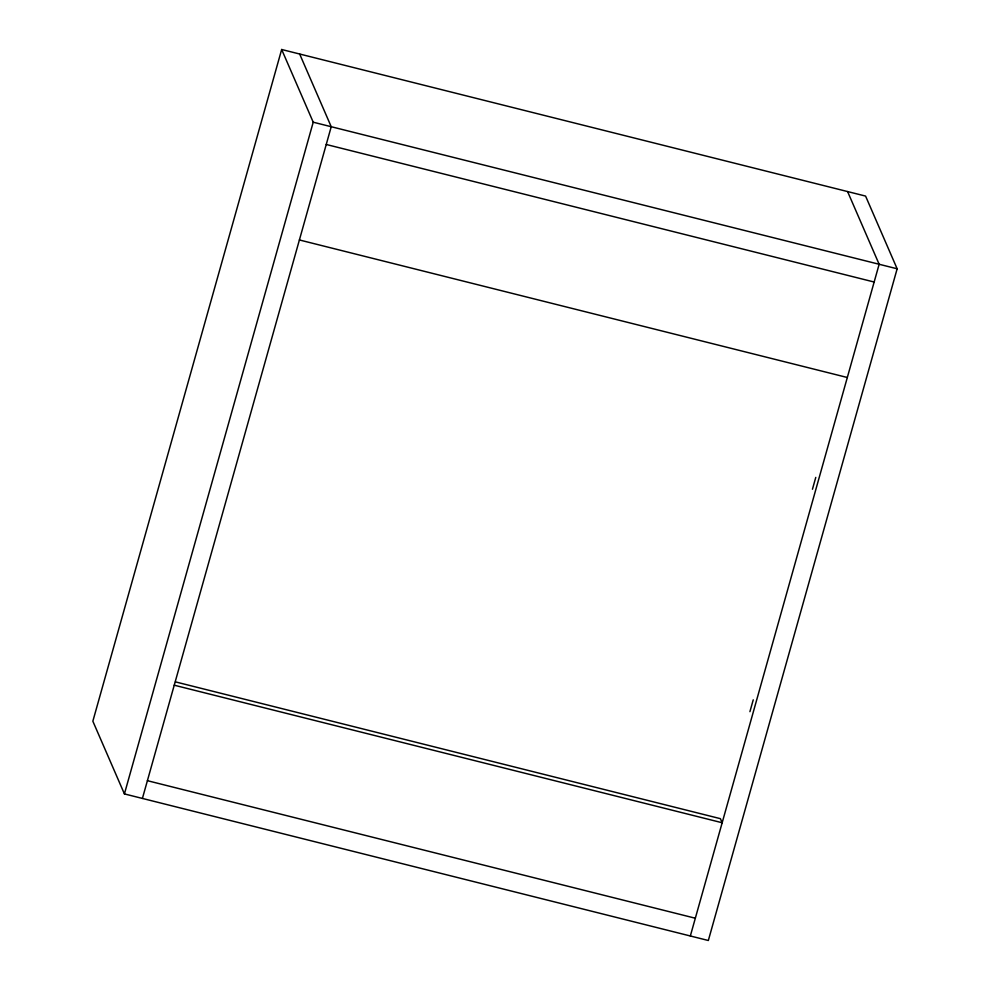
<?xml version="1.0" encoding="UTF-8"?>
<svg xmlns="http://www.w3.org/2000/svg" width="990" height="990" viewBox="0 0 990 990"><rect width="100%" height="100%" fill="white"/><g stroke="black" fill="none" stroke-linecap="round" stroke-linejoin="round"><path stroke-width="1.49" d="M281.667 49.5L92.85 721.215L124.418 793.918L708.333 940.5L897.15 268.785L865.582 196.082L281.667 49.5L313.224 122.203L124.418 793.918M142.411 798.435L331.229 126.732L299.661 54.017M749.925 711.662L753.241 699.831M812.443 489.246L815.772 477.403M690.339 935.983L879.145 264.268L847.588 191.565M313.224 122.203L897.15 268.785M326.242 144.478L874.158 282.026M299.401 239.964L847.316 377.499M175.465 681.887L720.398 818.668L722.168 822.752L174.24 685.204M147.411 780.689L695.327 918.225"/></g></svg>
